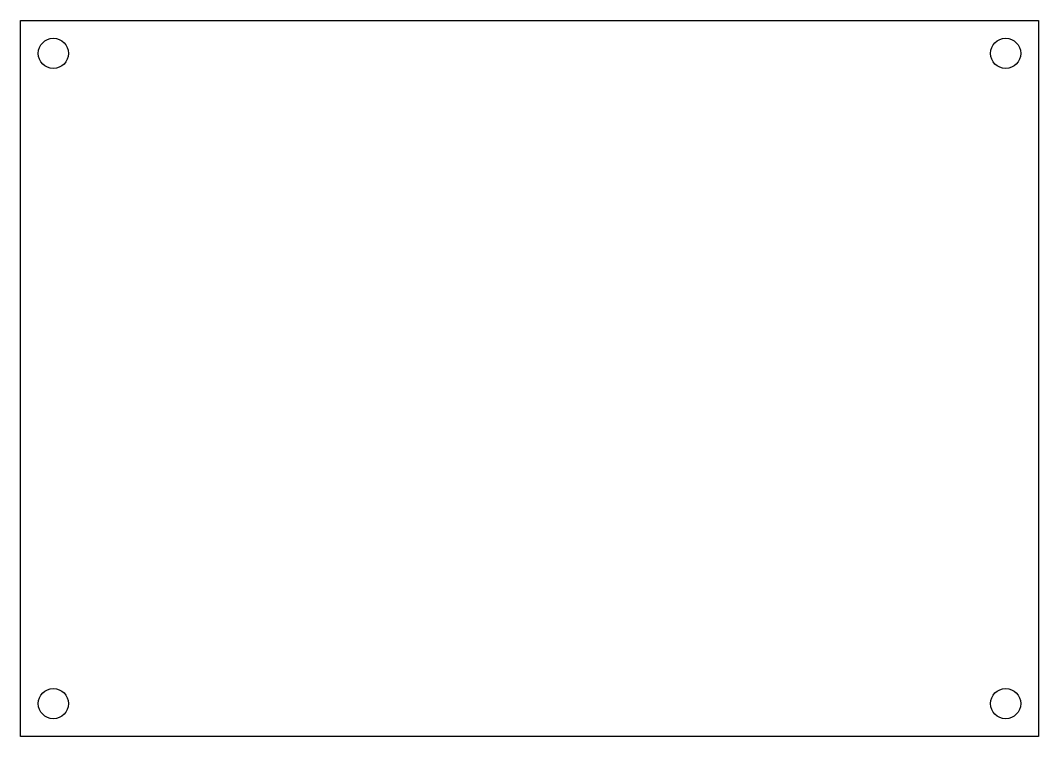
# Model space of a CAD drawing. Header units: millimetres. Extents: x 0 to 108, y 0 to 76.
import ezdxf

# ---------------------------------------------------------------- set-up
doc = ezdxf.new("R2010")
doc.units = ezdxf.units.MM
doc.layers.add('Edge.Cuts', color=254, linetype='CONTINUOUS', true_color=0xd0d2cd)
doc.layers.add('User.Drawings', color=9, linetype='CONTINUOUS', true_color=0xc2c2c2)

msp = doc.modelspace()

# ---------------------------------------------------------------- linework, layer by layer
at = {"layer": 'Edge.Cuts', "linetype": 'CONTINUOUS'}
for p, q in [((0, 76), (108, 76)), ((0, 0), (0, 76)), ((108, 76), (108, 0)), ((108, 0), (0, 0))]:
    msp.add_line(p, q, dxfattribs=at)
at = {"layer": 'User.Drawings'}
for centre in [(3.5, 72.5), (104.5, 72.5), (3.5, 3.5), (104.5, 3.5)]:
    msp.add_circle(centre, 1.6, dxfattribs=at)

doc.saveas('drawing.dxf')
